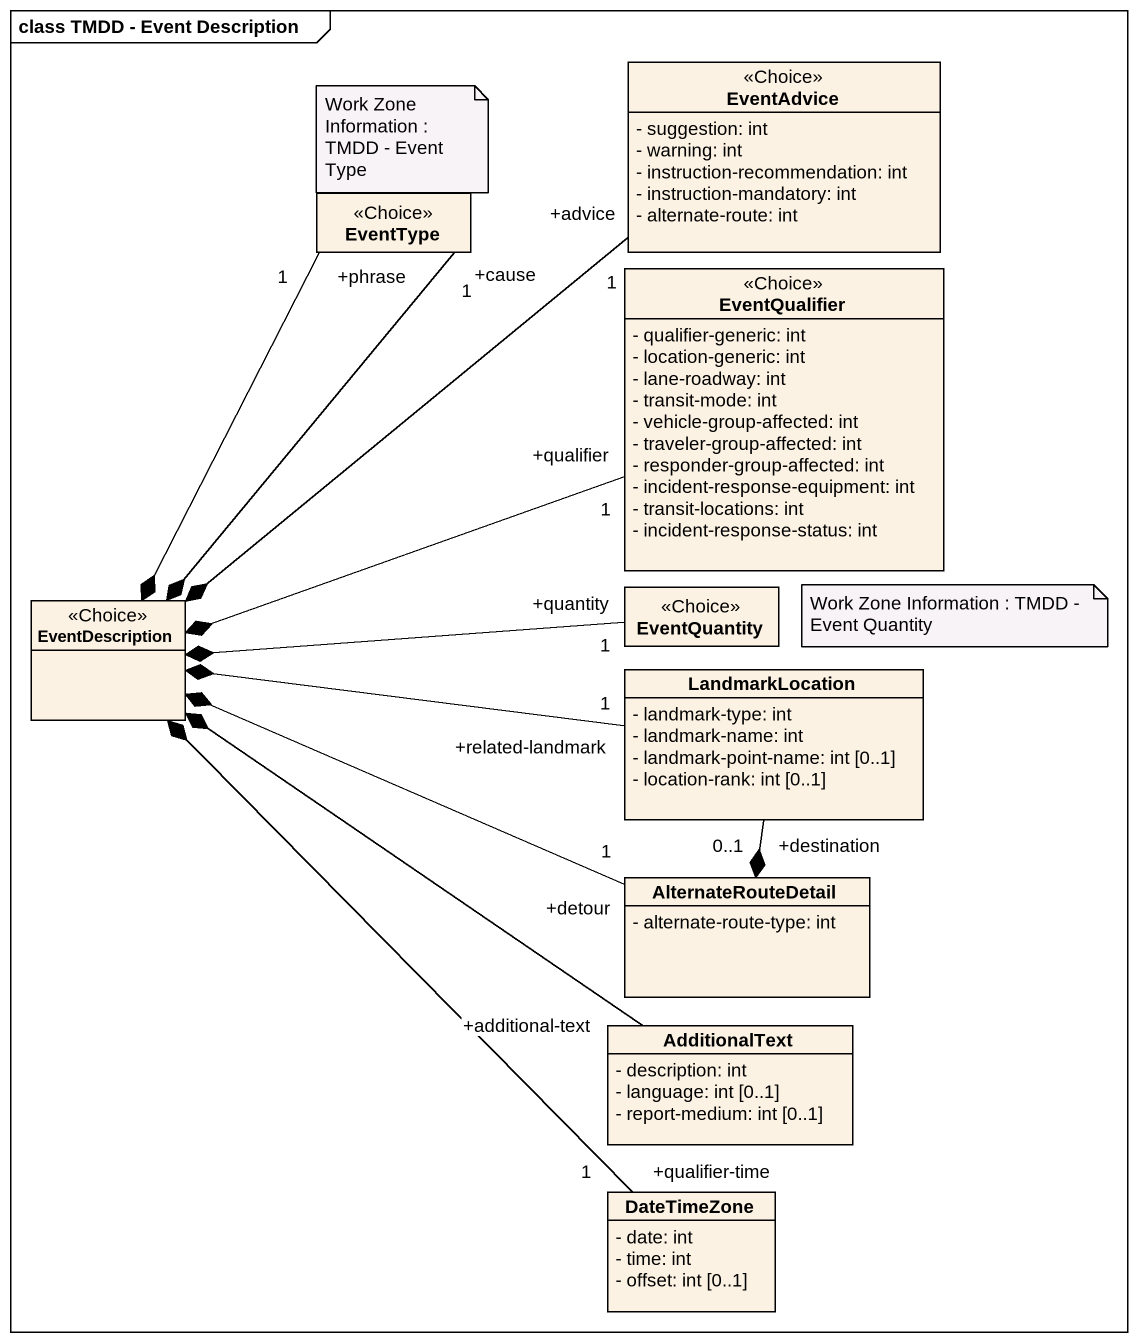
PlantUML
@startuml
mainframe class TMDD - Event Description
hide circle
hide empty members
skinparam classAttributeIconSize 0
class EventAdvice <<Choice>> {
  - suggestion: int
  - warning: int
  - instruction-recommendation: int
  - instruction-mandatory: int
  - alternate-route: int
}
class EventType <<Choice>>
class EventQualifier <<Choice>> {
  - qualifier-generic: int
  - location-generic: int
  - lane-roadway: int
  - transit-mode: int
  - vehicle-group-affected: int
  - traveler-group-affected: int
  - responder-group-affected: int
  - incident-response-equipment: int
  - transit-locations: int
  - incident-response-status: int
}
class EventDescription <<Choice>>
class EventQuantity <<Choice>>
class LandmarkLocation {
  - landmark-type: int
  - landmark-name: int
  - landmark-point-name: int [0..1]
  - location-rank: int [0..1]
}
class AlternateRouteDetail {
  - alternate-route-type: int
}
class AdditionalText {
  - description: int
  - language: int [0..1]
  - report-medium: int [0..1]
}
class DateTimeZone {
  - date: int
  - time: int
  - offset: int [0..1]
}
EventAdvice "+advice\n1" --* EventDescription
EventType "+phrase\n1" --* EventDescription
EventType "+cause\n1" --* EventDescription
EventQualifier "+qualifier\n1" -left-* EventDescription
EventQuantity "+quantity\n1" -left-* EventDescription
LandmarkLocation "+related-landmark\n1" -left-* EventDescription
LandmarkLocation "+destination\n0..1" --* AlternateRouteDetail
AlternateRouteDetail "+detour\n1" -left-* EventDescription
AdditionalText "+additional-text" -up-* EventDescription
DateTimeZone "+qualifier-time\n1" -up-* EventDescription
note as N1
  Work Zone Information : TMDD - Event Type
end note
note as N2
  Work Zone Information : TMDD - Event Quantity
end note
@enduml
